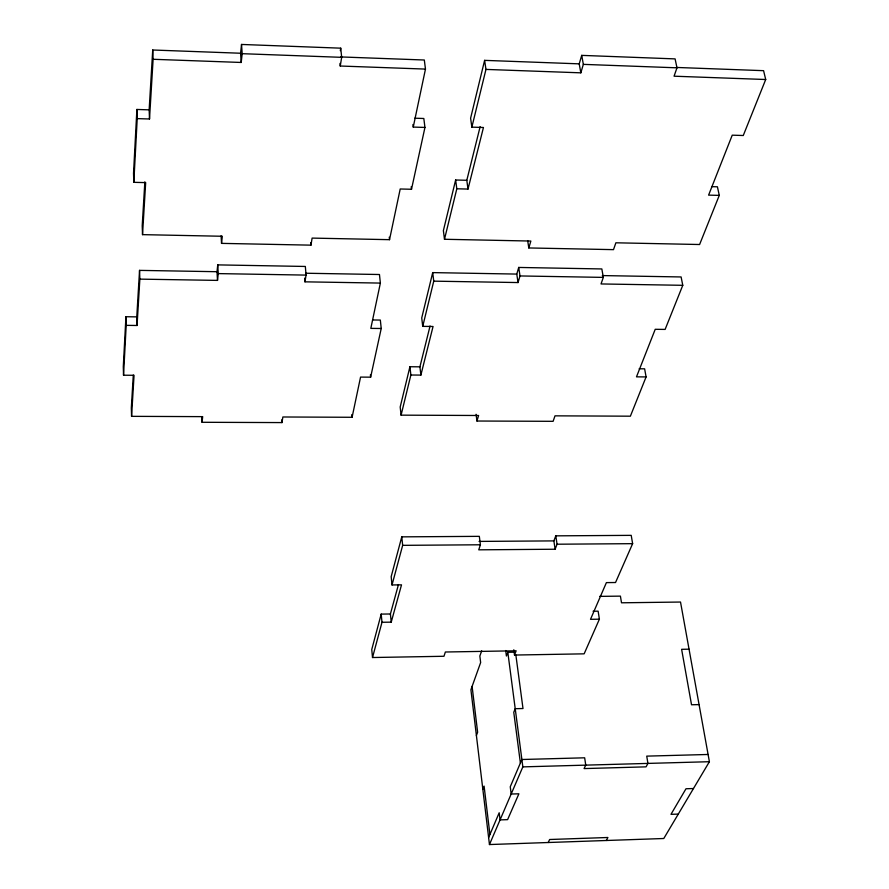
<?xml version="1.0" encoding="UTF-8"?>
<svg xmlns="http://www.w3.org/2000/svg" width="889" height="889" viewBox="0 0 889 889"><rect width="100%" height="100%" fill="white"/><g stroke="black" fill="none" stroke-linecap="round" stroke-linejoin="round"><path stroke-width="1.33" d="M305.605 273.234L379.459 274.512L380.37 283.08L304.96 281.835L306.06 275.101L305.338 266.456L217.749 264.889L217.005 271.712L139.551 270.378L136.773 316.873L125.938 316.728L123.293 366.735L123.538 375.214L134.05 375.291L131.572 416.341L202.681 416.641L202.07 422.286L281.946 422.586L282.869 416.985L352.088 417.285L360.556 377.092L370.635 377.169L381.225 328.497L380.336 320.062L372.558 319.962M136.895 109.458L137.217 118.615L149.508 118.993L149.152 109.847L136.895 109.458L133.528 173.311L133.817 182.323L145.674 182.623L142.529 234.64L222.317 236.263L221.539 243.375L310.961 245.153L312.117 238.096L389.526 239.674L400.206 188.99L411.507 189.268L424.953 127.438L423.82 118.493L414.741 118.204M123.538 375.214L126.194 325.352L125.938 316.728M133.817 182.323L137.217 118.615M133.294 375.058L131.328 407.995L131.572 416.341M144.851 181.845L142.218 225.762L142.529 234.64M149.152 109.847L152.73 50.006L240.586 53.24L241.219 62.463L153.108 59.285L152.73 50.006M126.194 325.352L137.05 325.485L139.851 279.124L139.551 270.378M149.508 118.993L153.108 59.285M240.586 53.24L241.53 44.45L340.731 48.173L341.676 57.341L340.254 66.019L425.475 69.086L424.309 60.008L340.698 56.929M139.851 279.124L217.505 280.402L218.25 273.601L217.749 264.889M241.219 62.463L242.175 53.684L241.53 44.45M340.331 50.662L340.731 48.173M380.37 283.08L370.824 328.374L381.225 328.497M424.953 127.438L413.252 127.083L425.475 69.086M430.065 325.985L419.919 366.824L409.929 366.735L400.194 406.995L401.083 415.152L478.593 415.496L476.949 421.019L553.102 421.319L555.014 415.841L630.379 416.185L646.092 376.925L644.614 368.824L639.147 368.779M602.331 275.579L681.107 276.957L682.774 285.313L601.031 283.947L603.32 277.39L601.842 268.945L518.72 267.445L516.776 274.079L432.699 272.612L421.73 317.951L422.731 326.363L433.054 326.496L420.875 375.091L410.874 375.014L401.083 415.152M480.149 126.638L466.803 180.289L455.635 180L443.378 230.618L444.489 239.274L530.855 241.052L528.811 247.953L613.499 249.642L615.888 242.797L699.599 244.519L719.279 195.391L717.423 186.801L712.1 186.657M676.329 67.442L763.584 70.675L765.707 79.51L674.062 76.198L676.985 67.82L675.095 58.896L581.717 55.374L579.217 63.852L484.616 60.363L470.603 118.215L471.859 127.138L483.449 127.494L468.003 189.068L456.813 188.779L444.489 239.274M422.731 326.363L433.754 281.157L432.699 272.612M471.859 127.138L485.961 69.409L484.616 60.363M398.461 584.551L390.404 613.977L381.192 614.11L371.758 649.503L372.513 657.527L443.967 656.271L445.367 652.004L516.142 650.792L514.509 655.049L584.14 653.837L599.397 619.177L598.13 611.176L593.063 611.243M599.397 619.177L590.507 619.311L606.398 582.617L615.532 582.517L632.624 543.668L631.212 535.356L555.803 535.845L557.047 544.212L555.125 549.235L478.749 549.824L480.404 544.779L479.327 536.345L401.772 536.856L391.182 576.617L392.016 584.951L401.517 584.851L391.227 622.144L381.992 622.278L372.513 657.527M392.016 584.951L402.661 545.346L401.772 536.856M433.754 281.157L518.031 282.558L519.998 275.946L518.72 267.445M485.961 69.409L580.828 72.831L583.34 64.364L581.717 55.374M481.694 650.826L479.849 656.015L480.649 662.561L470.914 689.731L489.461 844.55L663.783 838.505L709.4 761.706L680.518 602.042L621.511 602.798L620.411 596.13L599.642 596.375M476.393 735.514L477.626 732.269L472.103 686.397M514.209 652.182L507.819 652.293L506.419 656.004L505.697 650.537M555.125 549.235L553.88 540.89L555.803 535.845M682.774 285.313L665.116 329.419L655.226 329.297L636.491 376.847L646.092 376.925M765.707 79.51L743.271 135.506L732.236 135.172L708.6 195.124L719.279 195.391M482.838 789.243L484.094 786.109L489.917 834.515M488.617 837.549L499.185 812.768L500.063 819.891L507.597 819.647L518.887 793.799L511.175 794.033L510.253 786.787L521.876 759.506L584.662 757.806L585.751 765.14L584.073 768.585L646.07 766.851L647.925 763.418L646.736 756.128L708.1 754.472M489.461 844.55L522.843 766.874L507.819 652.293M548.191 842.516L549.646 839.505L607.909 837.494L606.298 840.494M678.274 814.102L670.973 814.335L685.997 788.754L693.464 788.532M522.843 766.874L709.4 761.706M699.076 704.599L691.531 704.766L681.619 649.314L689.053 649.181M479.071 541.412L553.88 540.89M402.661 545.346L480.404 544.779M557.047 544.212L632.624 543.668M218.25 273.601L306.06 275.101M519.998 275.946L603.32 277.39M583.34 64.364L676.985 67.82M242.175 53.684L341.676 57.341M579.217 63.852L580.828 72.831M527.677 240.608L528.811 247.953M516.776 274.079L518.031 282.558M466.803 180.289L468.003 189.068M455.635 180L456.813 188.779M515.853 654.915L522.999 708.533L515.209 708.7L513.764 712.289L520.387 762.984M513.809 649.77L514.509 655.049M476.071 414.285L476.949 421.019M412.941 124.527L413.252 127.083M411.207 186.757L411.507 189.268M419.919 366.824L420.875 375.091M409.929 366.735L410.874 375.014M389.249 237.196L389.526 239.674M339.987 63.408L340.254 66.019M370.402 374.802L370.635 377.169M390.404 613.977L391.227 622.144M381.192 614.11L381.992 622.278M351.833 414.563L352.088 417.285M310.75 242.653L310.961 245.153M304.649 278.146L304.96 281.835M281.746 419.852L281.946 422.586M221.094 235.841L221.539 243.375M217.005 271.712L217.505 280.402M201.792 416.774L202.07 422.286M136.773 316.873L137.05 325.485"/></g></svg>
